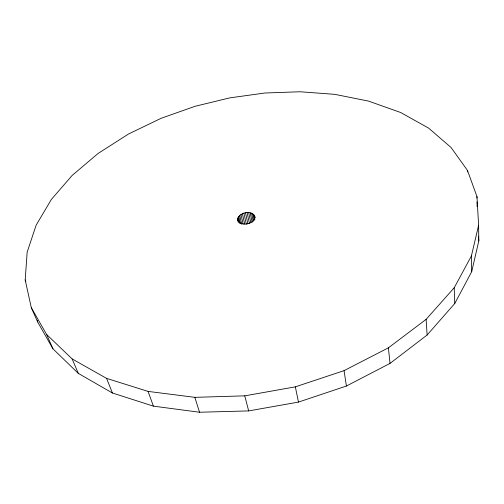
<?xml version="1.0" encoding="UTF-8"?>
<svg xmlns="http://www.w3.org/2000/svg" width="504" height="504" viewBox="0 0 504 504"><rect width="100%" height="100%" fill="white"/><g stroke="black" fill="none" stroke-linecap="round" stroke-linejoin="round"><path stroke-width="0.76" d="M25.2 279.959L27.147 252.208L36.137 225.187L51.351 199.458L72.148 175.442L98.072 153.468L128.545 133.995L161.129 118.295L194.998 106.312L229.723 97.889L264.883 93.013L300.056 91.76L334.788 94.349L368.569 101.115L400.712 112.524L428.646 128.148L451.105 147.533L467.473 170.434L476.96 196.51L478.617 225.269L478.8 240.906L471.681 271.725L454.759 303.509L427.134 335.009L390.02 363.39L346.399 386.045L298.475 402.085L248.674 410.911L199.521 412.24L153.399 406.142L112.417 392.994L78.309 373.395L52.926 348.793L37.636 321.93L31.305 307.692L25.2 279.959L25.817 281.371M254.797 216.411C254.98 224.305 239.948 227.398 237.617 219.599C238.43 211.825 253.72 209.254 255.112 217.879M471.681 271.725L471.385 256.007L478.617 225.269M31.305 307.692L46.589 334.442L72.129 358.917L106.583 378.384L148.069 391.4L194.84 397.341L244.749 395.848L295.344 386.851L344.062 370.642L388.401 347.829L426.126 319.341L454.199 287.778L471.385 256.007M46.589 334.442L52.926 348.793M72.129 358.917L78.309 373.395M106.583 378.384L112.417 392.994M148.069 391.4L153.399 406.142M194.84 397.341L199.521 412.24M244.749 395.848L248.674 410.911M237.705 218.541L238.537 222.207M237.617 219.599L238.115 221.798M238.776 216.424L240.427 223.757M238.096 217.476L239.419 223.341M37.302 320.424L37.636 321.93M240.994 214.502L243.111 224.034M239.753 215.422L241.718 224.217M242.399 213.753L244.667 224.015M243.911 213.179L246.324 224.173M245.486 212.789L247.886 223.789M248.655 212.581L250.866 222.856M247.086 212.587L249.467 223.593M250.154 212.776L252.195 222.321M252.781 213.778L254.186 220.393M251.546 213.173L253.266 221.256M254.426 215.435L254.892 217.64M253.751 214.547L254.841 219.694M295.344 386.851L298.475 402.085M344.062 370.642L346.399 386.045M388.401 347.829L390.02 363.39M426.126 319.341L427.134 335.009M478.535 236.225L478.8 240.906M454.199 287.778L454.759 303.509M467.473 170.434L467.504 171.971M476.96 196.51L476.979 198.059M477.03 201.94L477.093 206.59"/></g></svg>
